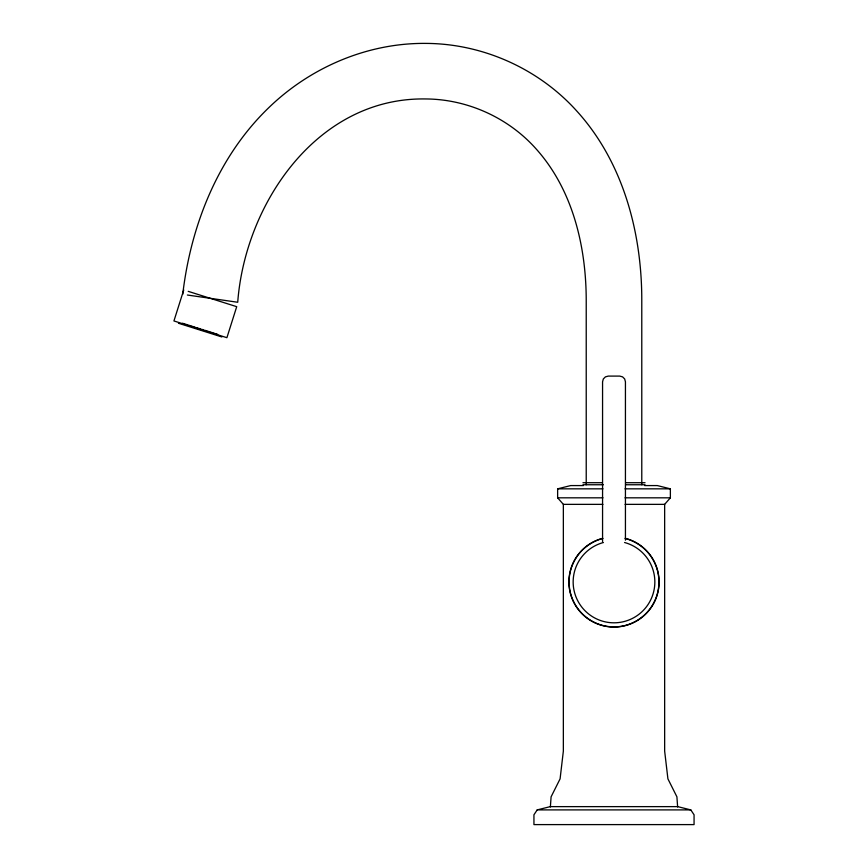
<?xml version="1.0" encoding="UTF-8"?>
<svg xmlns="http://www.w3.org/2000/svg" width="868" height="868" viewBox="0 0 868 868"><rect width="100%" height="100%" fill="white"/><g stroke="black" fill="none" stroke-linecap="round" stroke-linejoin="round"><path stroke-width="1.3" d="M586.225 484.756L586.225 301.38C586.312 246.913 572.923 189.452 535.469 148.189C507.726 117.375 466.897 99.082 425.428 98.952C317.395 97.249 245.112 203.362 237.723 302.259L187.369 295.022M550.366 806.99L551.093 796.824L560.088 778.856L563.354 751.08L563.354 504.362L557.636 497.82L557.636 488.836L570.699 485.57L583.383 485.57M182.736 294.361C190.841 225.051 218.259 155.958 269.362 107.122C310.95 67.075 367.923 42.782 425.917 43.4C482.641 43.617 538.529 68.637 576.526 110.757C623.311 162.034 642.016 233.091 641.778 301.25L641.778 484.756M183.745 289.934L173.936 320.954L226.906 337.695L236.714 306.675L188.204 291.344M537.205 809.898L533.939 814.792L533.939 824.6L694.064 824.6L694.064 814.792L690.798 809.898L677.724 806.632L550.279 806.632L537.205 809.898L690.798 809.898M677.637 806.99L676.91 796.824L667.915 778.856L664.649 751.08L664.649 504.362L670.367 497.82L670.367 488.836L657.304 485.57L644.62 485.57M582.96 482.706L602.121 482.706M625.882 482.706L645.043 482.706M582.96 484.756L603.369 484.756M625.828 484.756L645.043 484.756M557.636 488.836L603 488.836M624.993 488.836L670.367 488.836M557.636 497.82L603 497.82M624.993 497.82L670.367 497.82M563.354 504.362L602.935 504.362M625.068 504.362L664.649 504.362M182.486 323.232L184.287 323.797M185.188 324.089L187.379 324.784M188.486 325.131L195.289 327.279M196.309 327.605L200.551 328.939M201.604 329.276L203.72 329.949M204.783 330.274L214.808 333.442M215.904 333.789L217.705 334.364M178.461 323.243L221.893 336.968M625.437 540.189L625.437 381.822L624.678 378.958L622.573 376.864L619.719 376.094L608.284 376.094L605.43 376.864L603.325 378.958L602.566 381.822L602.566 541.545M625.264 538.301A45.093 45.093 0 0 1 651.022 607.719A45.093 45.093 0 0 1 576.981 607.719A45.093 45.093 0 0 1 602.739 538.301M625.22 538.464A44.93 44.93 0 0 1 658.074 590.739A44.93 44.93 0 0 1 611.897 626.848A44.93 44.93 0 0 1 569.31 586.573A44.93 44.93 0 0 1 602.783 538.464M624.569 542.511A40.85 40.85 0 0 1 647.463 605.397A40.85 40.85 0 0 1 580.54 605.397A40.85 40.85 0 0 1 603.434 542.511"/></g></svg>
